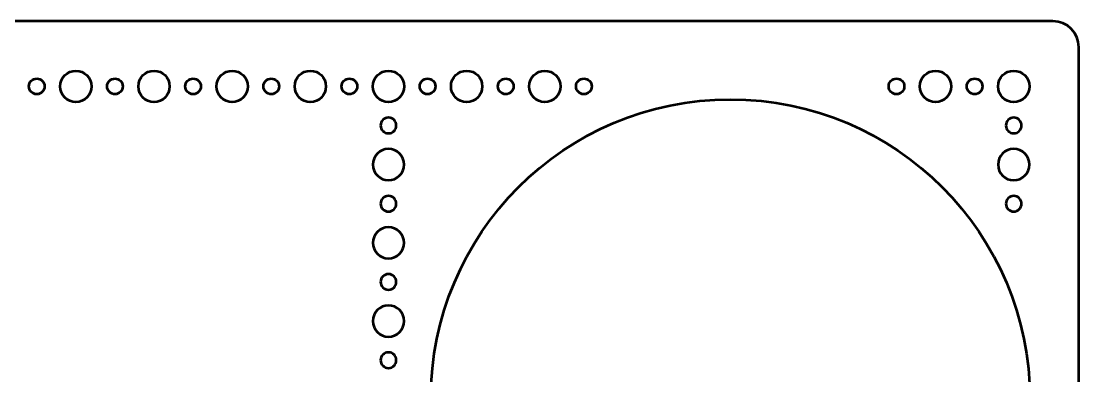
# Model space of a CAD drawing. Header units: centimetres. Extents: x -87 to 69, y -70 to 88.
# Drawn here: x 17.7 to 38, y -26.55 to -19.75 of the extents above; entities that cross this region are included whole.
import ezdxf

# ---------------------------------------------------------------- set-up
doc = ezdxf.new("R2010")
doc.units = ezdxf.units.CM
doc.header["$MEASUREMENT"] = 0
doc.layers.add('Layer 1', color=7, linetype='Continuous')

msp = doc.modelspace()

# ---------------------------------------------------------------- linework, layer by layer
at = {"layer": 'Layer 1', "lineweight": 53}
for centre, major_axis in [((18.75001, -21.00001), (0, 0.30001)), ((20.25001, -21.00001), (0, 0.30001)), ((21.75001, -21.00001), (0, 0.30001)), ((23.25001, -21.00001), (0, 0.30001)), ((24.75001, -21.00001), (0, 0.30001)), ((26.25001, -21.00001), (0, 0.30001)), ((27.75001, -21.00001), (0, 0.30001)), ((35.25001, -21.00001), (0, 0.30001)), ((36.75001, -21.00001), (0, 0.30001)), ((18, -21), (0, 0.15)), ((19.5, -21), (0, 0.15)), ((21, -21), (0, 0.15)), ((22.5, -21), (0, 0.15)), ((24, -21), (0, 0.15)), ((25.5, -21), (0, 0.15)), ((27, -21), (0, 0.15)), ((28.5, -21), (0, 0.15)), ((34.5, -21), (0, 0.15)), ((36, -21), (0, 0.15)), ((31.3125, -27), (0, 5.75))]:
    msp.add_ellipse(centre, major_axis=major_axis, ratio=1, dxfattribs=at)
for points, knots in [([(-8, -69.75), (-8, -69.75), (-8, -20.25), (-8, -20.25), (-8, -20.25), (-8, -19.97386), (-7.77614, -19.75), (-7.5, -19.75), (-7.5, -19.75), (-7.5, -19.75), (37.5, -19.75), (37.5, -19.75), (37.5, -19.75), (37.77614, -19.75), (38, -19.97386), (38, -20.25), (38, -20.25), (38, -20.25), (38, -69.75), (38, -69.75), (38, -69.75), (38, -70.02614), (37.77614, -70.25), (37.5, -70.25), (37.5, -70.25), (37.5, -70.25), (-7.5, -70.25), (-7.5, -70.25), (-7.5, -70.25), (-7.77614, -70.25), (-8, -70.02614), (-8, -69.75)], [0, 0, 0, 0, 0.11111111, 0.11111111, 0.11111111, 0.11111111, 0.22222222, 0.22222222, 0.22222222, 0.22222222, 0.33333333, 0.33333333, 0.33333333, 0.33333333, 0.44444444, 0.44444444, 0.44444444, 0.44444444, 0.55555556, 0.55555556, 0.55555556, 0.55555556, 0.66666667, 0.66666667, 0.66666667, 0.66666667, 0.77777778, 0.77777778, 0.77777778, 0.77777778, 1, 1, 1, 1]), ([(24.6, -21.75), (24.6, -21.66716), (24.66716, -21.6), (24.75, -21.6), (24.75, -21.6), (24.83284, -21.6), (24.9, -21.66716), (24.9, -21.75), (24.9, -21.75), (24.9, -21.83284), (24.83284, -21.9), (24.75, -21.9), (24.75, -21.9), (24.66716, -21.9), (24.6, -21.83284), (24.6, -21.75)], [0, 0, 0, 0, 0.2, 0.2, 0.2, 0.2, 0.4, 0.4, 0.4, 0.4, 0.6, 0.6, 0.6, 0.6, 1, 1, 1, 1]), ([(36.6, -21.75), (36.6, -21.66716), (36.66716, -21.6), (36.75, -21.6), (36.75, -21.6), (36.83284, -21.6), (36.9, -21.66716), (36.9, -21.75), (36.9, -21.75), (36.9, -21.83284), (36.83284, -21.9), (36.75, -21.9), (36.75, -21.9), (36.66716, -21.9), (36.6, -21.83284), (36.6, -21.75)], [0, 0, 0, 0, 0.2, 0.2, 0.2, 0.2, 0.4, 0.4, 0.4, 0.4, 0.6, 0.6, 0.6, 0.6, 1, 1, 1, 1]), ([(24.45, -22.5), (24.45, -22.33431), (24.58431, -22.2), (24.75, -22.2), (24.75, -22.2), (24.91569, -22.2), (25.05, -22.33431), (25.05, -22.5), (25.05, -22.5), (25.05, -22.66569), (24.91569, -22.8), (24.75, -22.8), (24.75, -22.8), (24.58431, -22.8), (24.45, -22.66569), (24.45, -22.5)], [0, 0, 0, 0, 0.2, 0.2, 0.2, 0.2, 0.4, 0.4, 0.4, 0.4, 0.6, 0.6, 0.6, 0.6, 1, 1, 1, 1]), ([(36.45, -22.5), (36.45, -22.33431), (36.58431, -22.2), (36.75, -22.2), (36.75, -22.2), (36.91569, -22.2), (37.05, -22.33431), (37.05, -22.5), (37.05, -22.5), (37.05, -22.66569), (36.91569, -22.8), (36.75, -22.8), (36.75, -22.8), (36.58431, -22.8), (36.45, -22.66569), (36.45, -22.5)], [0, 0, 0, 0, 0.2, 0.2, 0.2, 0.2, 0.4, 0.4, 0.4, 0.4, 0.6, 0.6, 0.6, 0.6, 1, 1, 1, 1]), ([(24.6, -23.25), (24.6, -23.16716), (24.66716, -23.1), (24.75, -23.1), (24.75, -23.1), (24.83284, -23.1), (24.9, -23.16716), (24.9, -23.25), (24.9, -23.25), (24.9, -23.33284), (24.83284, -23.4), (24.75, -23.4), (24.75, -23.4), (24.66716, -23.4), (24.6, -23.33284), (24.6, -23.25)], [0, 0, 0, 0, 0.2, 0.2, 0.2, 0.2, 0.4, 0.4, 0.4, 0.4, 0.6, 0.6, 0.6, 0.6, 1, 1, 1, 1]), ([(36.6, -23.25), (36.6, -23.16716), (36.66716, -23.1), (36.75, -23.1), (36.75, -23.1), (36.83284, -23.1), (36.9, -23.16716), (36.9, -23.25), (36.9, -23.25), (36.9, -23.33284), (36.83284, -23.4), (36.75, -23.4), (36.75, -23.4), (36.66716, -23.4), (36.6, -23.33284), (36.6, -23.25)], [0, 0, 0, 0, 0.2, 0.2, 0.2, 0.2, 0.4, 0.4, 0.4, 0.4, 0.6, 0.6, 0.6, 0.6, 1, 1, 1, 1]), ([(24.45, -24), (24.45, -23.83431), (24.58431, -23.7), (24.75, -23.7), (24.75, -23.7), (24.91569, -23.7), (25.05, -23.83431), (25.05, -24), (25.05, -24), (25.05, -24.16569), (24.91569, -24.3), (24.75, -24.3), (24.75, -24.3), (24.58431, -24.3), (24.45, -24.16569), (24.45, -24)], [0, 0, 0, 0, 0.2, 0.2, 0.2, 0.2, 0.4, 0.4, 0.4, 0.4, 0.6, 0.6, 0.6, 0.6, 1, 1, 1, 1]), ([(24.6, -24.75), (24.6, -24.66716), (24.66716, -24.6), (24.75, -24.6), (24.75, -24.6), (24.83284, -24.6), (24.9, -24.66716), (24.9, -24.75), (24.9, -24.75), (24.9, -24.83284), (24.83284, -24.9), (24.75, -24.9), (24.75, -24.9), (24.66716, -24.9), (24.6, -24.83284), (24.6, -24.75)], [0, 0, 0, 0, 0.2, 0.2, 0.2, 0.2, 0.4, 0.4, 0.4, 0.4, 0.6, 0.6, 0.6, 0.6, 1, 1, 1, 1]), ([(24.45, -25.5), (24.45, -25.33431), (24.58431, -25.2), (24.75, -25.2), (24.75, -25.2), (24.91569, -25.2), (25.05, -25.33431), (25.05, -25.5), (25.05, -25.5), (25.05, -25.66569), (24.91569, -25.8), (24.75, -25.8), (24.75, -25.8), (24.58431, -25.8), (24.45, -25.66569), (24.45, -25.5)], [0, 0, 0, 0, 0.2, 0.2, 0.2, 0.2, 0.4, 0.4, 0.4, 0.4, 0.6, 0.6, 0.6, 0.6, 1, 1, 1, 1]), ([(24.6, -26.25), (24.6, -26.16716), (24.66716, -26.1), (24.75, -26.1), (24.75, -26.1), (24.83284, -26.1), (24.9, -26.16716), (24.9, -26.25), (24.9, -26.25), (24.9, -26.33284), (24.83284, -26.4), (24.75, -26.4), (24.75, -26.4), (24.66716, -26.4), (24.6, -26.33284), (24.6, -26.25)], [0, 0, 0, 0, 0.2, 0.2, 0.2, 0.2, 0.4, 0.4, 0.4, 0.4, 0.6, 0.6, 0.6, 0.6, 1, 1, 1, 1])]:
    msp.add_open_spline(points, degree=3, knots=knots, dxfattribs=at)

doc.saveas('drawing.dxf')
